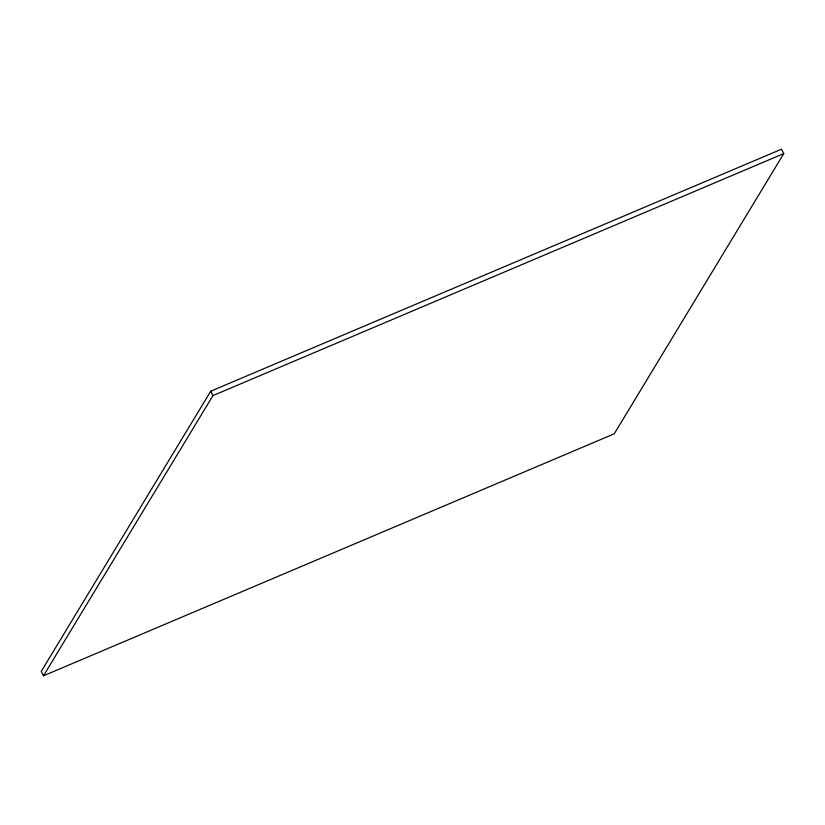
<?xml version="1.0" encoding="UTF-8"?>
<svg xmlns="http://www.w3.org/2000/svg" width="825" height="825" viewBox="0 0 825 825"><rect width="100%" height="100%" fill="white"/><g stroke="black" fill="none" stroke-linecap="round" stroke-linejoin="round"><path stroke-width="1.24" d="M210.736 391.205L41.25 671.406L43.467 675.809L614.264 433.795L783.75 153.594L781.533 149.191L210.736 391.205L212.953 395.598L43.467 675.809M212.953 395.598L783.75 153.594"/></g></svg>
